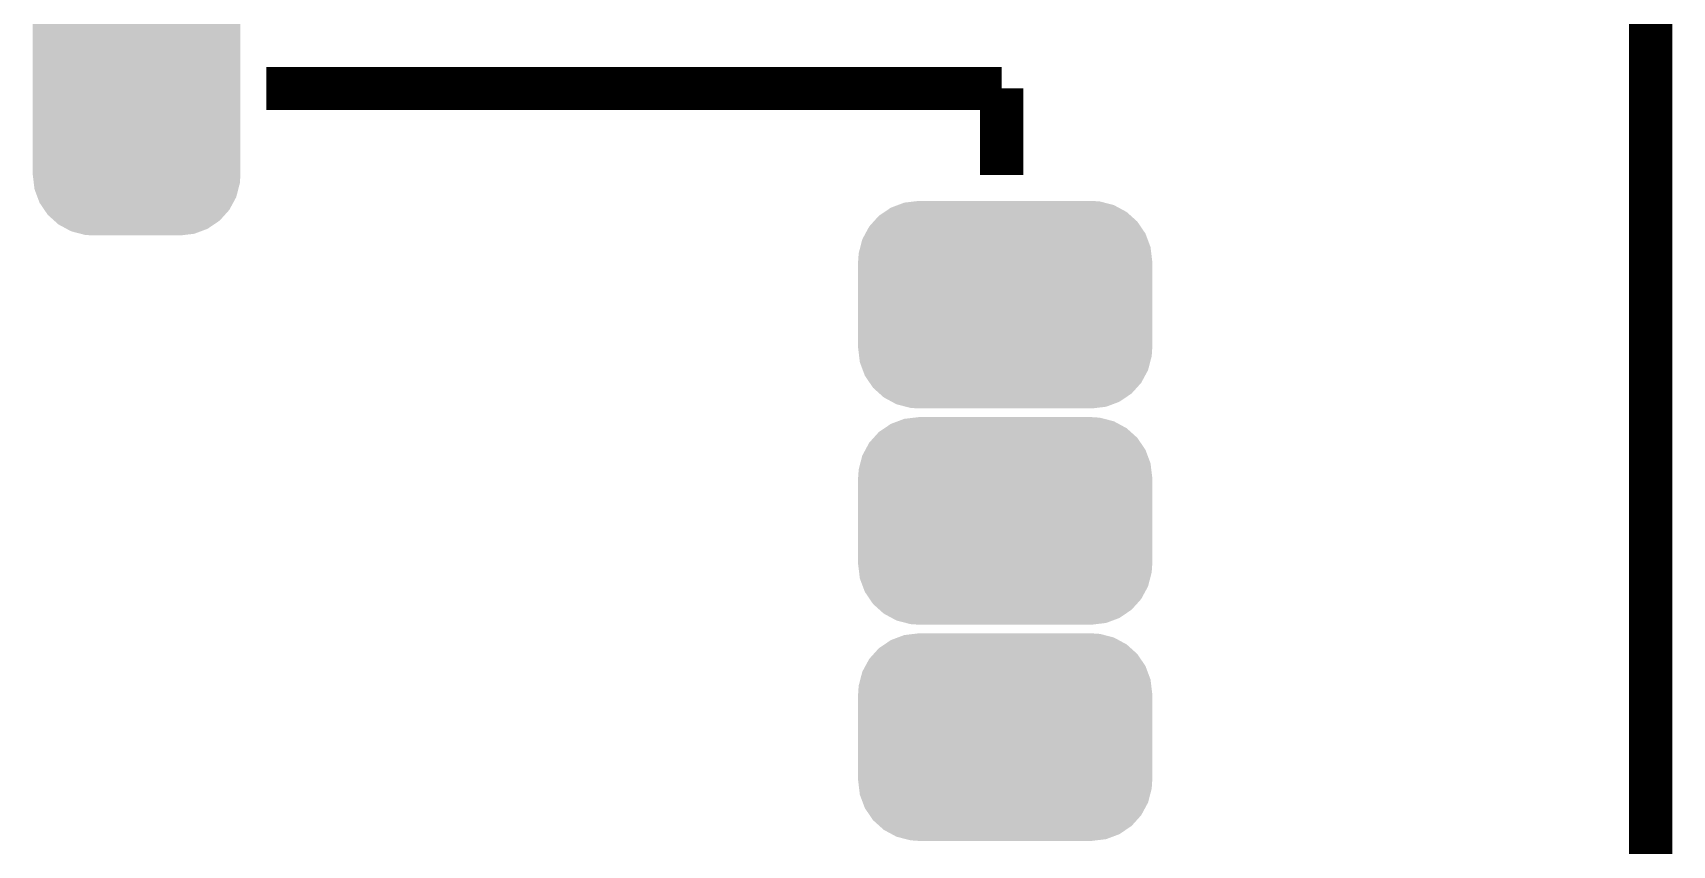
# Model space of a CAD drawing. Extents: x -0.06 to 0.95, y -0.15 to 2.11.
# Drawn here: x 0.576 to 0.955, y 1.595 to 1.7829 of the extents above; entities that cross this region are included whole.
import ezdxf

# ---------------------------------------------------------------- set-up
doc = ezdxf.new("R2010")
doc.units = 0
doc.layers.get('0').update_dxf_attribs({"linetype": 'CONTINUOUS'})
for name, color, linetype in [('LORA_CLICK_V104_GKO', 7, 'CONTINUOUS'), ('LORA_CLICK_V104_GTO', 6, 'CONTINUOUS'), ('LORA_CLICK_V104_GTS', 1, 'CONTINUOUS')]:
    doc.layers.add(name, color=color, linetype=linetype)

# ---------------------------------------------------------------- blocks, each defined once
blk = doc.blocks.new('CUSTOM_14')
for points in [[(-0.02644, 0.02243), (-0.02485, 0.02303), (0.02624, 0.02243), (0.02513, 0.02303)], [(-0.02485, 0.02303), (-0.02332, 0.0236), (0.02513, 0.02303), (0.02293, 0.0236)], [(-0.02332, 0.0236), (-0.02107, 0.02387), (0.02293, 0.0236), (0.02189, 0.02387)], [(-0.02107, 0.02387), (-0.02, 0.024), (0.02189, 0.02387), (0.02, 0.024)], [(-0.03144, 0.01807), (-0.03042, 0.01921), (0.03132, 0.01807), (0.03055, 0.01921)], [(-0.03042, 0.01921), (-0.02921, 0.02055), (0.03055, 0.01921), (0.02906, 0.02055)], [(-0.02921, 0.02055), (-0.02789, 0.02144), (0.02906, 0.02055), (0.02807, 0.02144)], [(-0.02789, 0.02144), (-0.02644, 0.02243), (0.02807, 0.02144), (0.02624, 0.02243)], [(-0.03303, 0.01513), (-0.03232, 0.01644), (0.03292, 0.01513), (0.03243, 0.01644)], [(-0.03232, 0.01644), (-0.03144, 0.01807), (0.03243, 0.01644), (0.03132, 0.01807)], [(-0.034, 0.01), (-0.03387, 0.01189), (0.034, 0.01), (0.03377, 0.01189)], [(-0.03387, 0.01189), (-0.0335, 0.01332), (0.03377, 0.01189), (0.0336, 0.01332)], [(-0.0335, 0.01332), (-0.03303, 0.01513), (0.0336, 0.01332), (0.03292, 0.01513)], [(-0.034, -0.01), (-0.034, 0.01), (0.034, -0.01), (0.034, 0.01)], [(-0.03377, -0.01189), (-0.034, -0.01), (0.03387, -0.01189), (0.034, -0.01)], [(-0.0336, -0.01332), (-0.03377, -0.01189), (0.0335, -0.01332), (0.03387, -0.01189)], [(-0.03292, -0.01513), (-0.0336, -0.01332), (0.03303, -0.01513), (0.0335, -0.01332)], [(-0.03243, -0.01644), (-0.03292, -0.01513), (0.03232, -0.01644), (0.03303, -0.01513)], [(-0.03132, -0.01807), (-0.03243, -0.01644), (0.03144, -0.01807), (0.03232, -0.01644)], [(-0.03055, -0.01921), (-0.03132, -0.01807), (0.03042, -0.01921), (0.03144, -0.01807)], [(-0.02906, -0.02055), (-0.03055, -0.01921), (0.02921, -0.02055), (0.03042, -0.01921)], [(-0.02807, -0.02144), (-0.02906, -0.02055), (0.02789, -0.02144), (0.02921, -0.02055)], [(-0.02624, -0.02243), (-0.02807, -0.02144), (0.02644, -0.02243), (0.02789, -0.02144)], [(-0.02513, -0.02303), (-0.02624, -0.02243), (0.02485, -0.02303), (0.02644, -0.02243)], [(-0.02293, -0.0236), (-0.02513, -0.02303), (0.02332, -0.0236), (0.02485, -0.02303)], [(-0.02189, -0.02387), (-0.02293, -0.0236), (0.02107, -0.02387), (0.02332, -0.0236)], [(-0.02, -0.024), (-0.02189, -0.02387), (0.02, -0.024), (0.02107, -0.02387)]]:
    blk.add_solid(points)
blk = doc.blocks.new('CUSTOM_15')
for points in [[(-0.02042, 0.02921), (-0.01921, 0.03055), (0.02055, 0.02921), (0.01906, 0.03055)], [(-0.01921, 0.03055), (-0.01789, 0.03144), (0.01906, 0.03055), (0.01807, 0.03144)], [(-0.01789, 0.03144), (-0.01644, 0.03243), (0.01807, 0.03144), (0.01624, 0.03243)], [(-0.01644, 0.03243), (-0.01485, 0.03303), (0.01624, 0.03243), (0.01513, 0.03303)], [(-0.01485, 0.03303), (-0.01332, 0.0336), (0.01513, 0.03303), (0.01293, 0.0336)], [(-0.01332, 0.0336), (-0.01107, 0.03387), (0.01293, 0.0336), (0.01189, 0.03387)], [(-0.01107, 0.03387), (-0.01, 0.034), (0.01189, 0.03387), (0.01, 0.034)], [(-0.02232, 0.02644), (-0.02144, 0.02807), (0.02243, 0.02644), (0.02132, 0.02807)], [(-0.02144, 0.02807), (-0.02042, 0.02921), (0.02132, 0.02807), (0.02055, 0.02921)], [(-0.02387, 0.02189), (-0.0235, 0.02332), (0.02377, 0.02189), (0.0236, 0.02332)], [(-0.0235, 0.02332), (-0.02303, 0.02513), (0.0236, 0.02332), (0.02292, 0.02513)], [(-0.02303, 0.02513), (-0.02232, 0.02644), (0.02292, 0.02513), (0.02243, 0.02644)], [(-0.024, 0.02), (-0.02387, 0.02189), (0.024, 0.02), (0.02377, 0.02189)], [(-0.024, -0.02), (-0.024, 0.02), (0.024, -0.02), (0.024, 0.02)], [(-0.02377, -0.02189), (-0.024, -0.02), (0.02387, -0.02189), (0.024, -0.02)], [(-0.0236, -0.02332), (-0.02377, -0.02189), (0.0235, -0.02332), (0.02387, -0.02189)], [(-0.02292, -0.02513), (-0.0236, -0.02332), (0.02303, -0.02513), (0.0235, -0.02332)], [(-0.02243, -0.02644), (-0.02292, -0.02513), (0.02232, -0.02644), (0.02303, -0.02513)], [(-0.02132, -0.02807), (-0.02243, -0.02644), (0.02144, -0.02807), (0.02232, -0.02644)], [(-0.02055, -0.02921), (-0.02132, -0.02807), (0.02042, -0.02921), (0.02144, -0.02807)], [(-0.01906, -0.03055), (-0.02055, -0.02921), (0.01921, -0.03055), (0.02042, -0.02921)], [(-0.01807, -0.03144), (-0.01906, -0.03055), (0.01789, -0.03144), (0.01921, -0.03055)], [(-0.01624, -0.03243), (-0.01807, -0.03144), (0.01644, -0.03243), (0.01789, -0.03144)], [(-0.01513, -0.03303), (-0.01624, -0.03243), (0.01485, -0.03303), (0.01644, -0.03243)], [(-0.01293, -0.0336), (-0.01513, -0.03303), (0.01332, -0.0336), (0.01485, -0.03303)], [(-0.01189, -0.03387), (-0.01293, -0.0336), (0.01107, -0.03387), (0.01332, -0.0336)], [(-0.01, -0.034), (-0.01189, -0.03387), (0.01, -0.034), (0.01107, -0.03387)]]:
    blk.add_solid(points)

msp = doc.modelspace()

# ---------------------------------------------------------------- linework, layer by layer
at = {"layer": 'LORA_CLICK_V104_GKO'}
for points, const_width in [([(0.95, -0.048), (0.95, 2.102)], 0.01), ([(0.95, -0.05), (0.95, 2.1)], 0.006)]:
    msp.add_lwpolyline(points, dxfattribs=dict(at, const_width=const_width))
at = {"layer": 'LORA_CLICK_V104_GTO', "const_width": 0.01}
for points in [[(0.63, 1.77), (0.8, 1.77)], [(0.8, 1.75), (0.8, 1.77)]]:
    msp.add_lwpolyline(points, dxfattribs=at)

# ---------------------------------------------------------------- block references
at = {"layer": 'LORA_CLICK_V104_GTS'}
for name, p in [('CUSTOM_15', (0.6, 1.77)), ('CUSTOM_14', (0.8008, 1.72)), ('CUSTOM_14', (0.8008, 1.67)), ('CUSTOM_14', (0.8008, 1.62))]:
    msp.add_blockref(name, p, dxfattribs=at)

doc.saveas('drawing.dxf')
